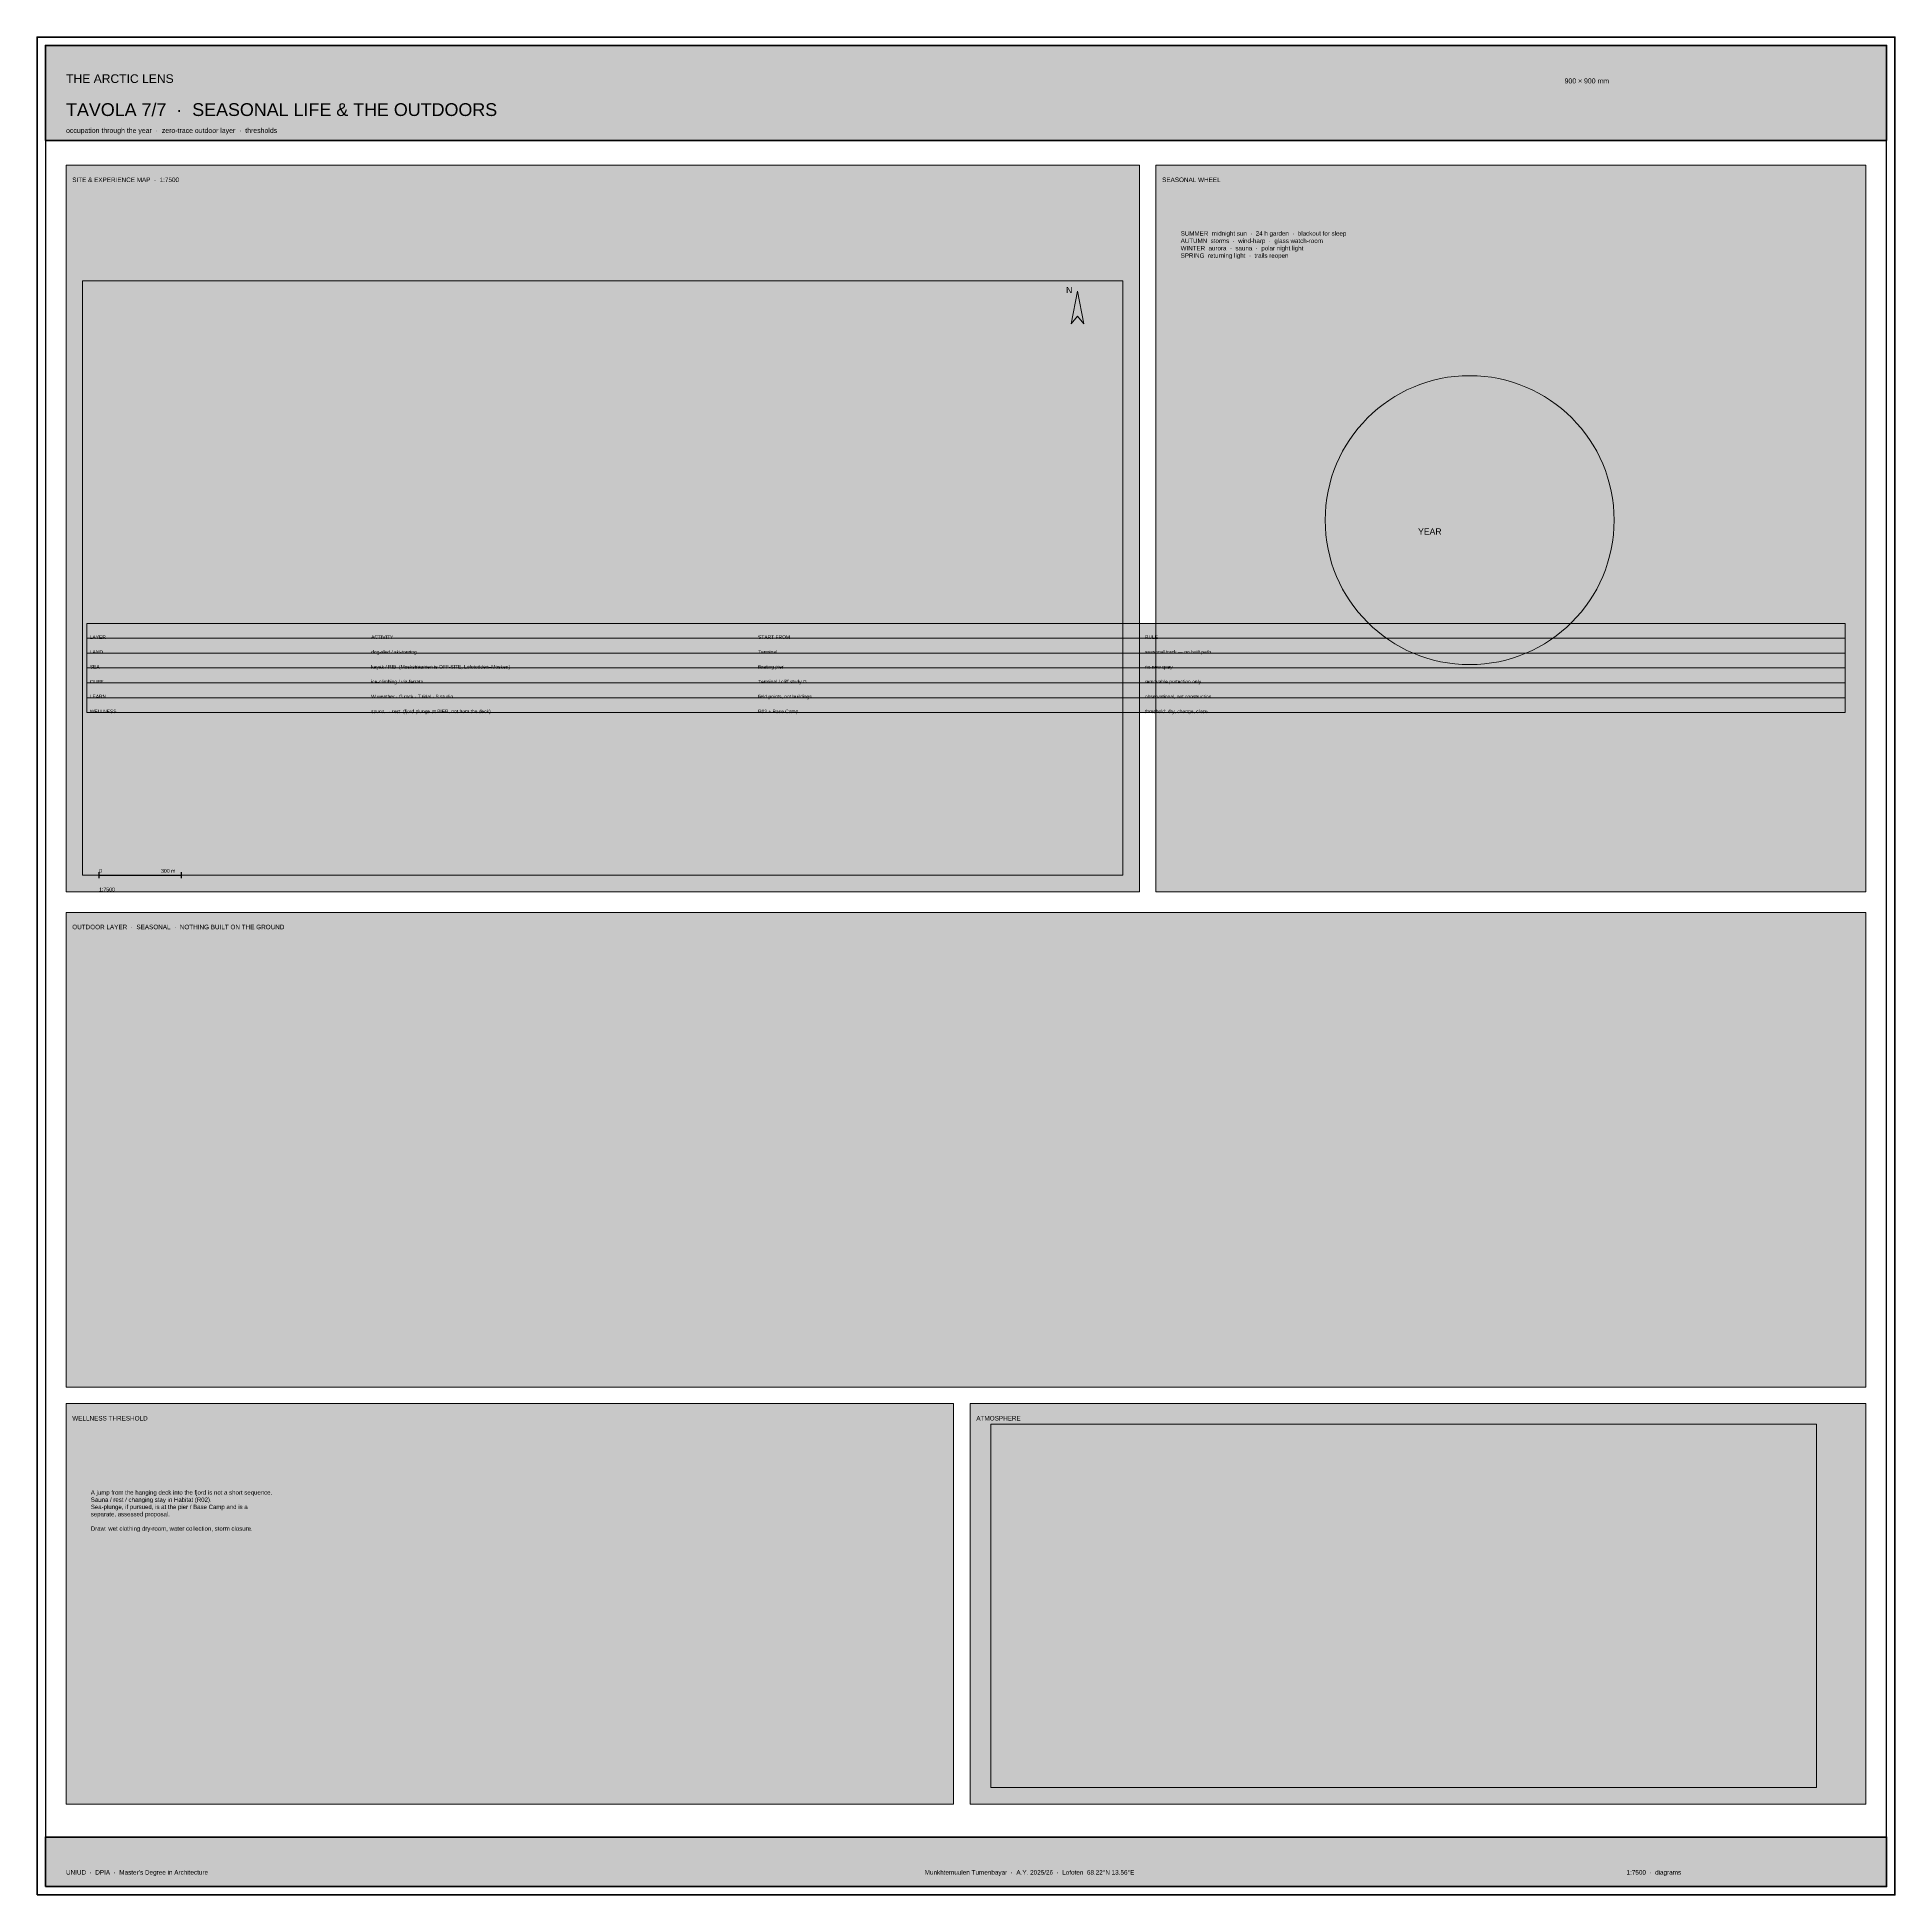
# Paper-space layout 'TAVOLA_07' of a CAD drawing. Header units: millimetres. Extents: x 0 to 900, y 0 to 900.
# The model-space entities are those that its viewports show. They can reach past a viewport. Long polylines and large blocks are cut down to what shows.
import ezdxf

# ---------------------------------------------------------------- set-up
doc = ezdxf.new("R2010")
doc.units = ezdxf.units.MM
for name, color, linetype, lineweight, true_color in [('A-ANNO', 7, 'Continuous', 18, 0x20242a), ('A-DIM', 7, 'Continuous', 13, 0x5a626c), ('A-HATCH', 7, 'Continuous', 9, 0xb4bac0), ('A-RENDER', 7, 'Continuous', 0, 0x20242a), ('A-SHEET', 7, 'Continuous', 50, 0x142030), ('A-TABLE', 7, 'Continuous', 13, 0x20242a), ('A-TITL', 7, 'Continuous', 35, 0x142030)]:
    doc.layers.add(name, color=color, linetype=linetype, lineweight=lineweight, true_color=true_color)
doc.styles.add('ANNO', font='Arial.ttf')
doc.styles.add('TITLE', font='Arial.ttf')
picture_1 = doc.add_image_def('image7.png', size_in_pixel=(4465, 2551))
picture_2 = doc.add_image_def('image8.png', size_in_pixel=(1365, 768))

msp = doc.modelspace()

# ---------------------------------------------------------------- hatches: boundary and pattern name
at = {"layer": 'A-HATCH', "true_color": 0x142030}
h = msp.add_hatch(color=7, dxfattribs=at)
h.dxf.hatch_style = 1
h.paths.add_polyline_path([(2204, -250), (3096, -250), (3096, -204), (2204, -204)])
at = {"layer": 'A-HATCH', "true_color": 0xfcfdfe}
h = msp.add_hatch(color=7, dxfattribs=at)
h.dxf.hatch_style = 1
h.paths.add_polyline_path([(2214, -614), (2734, -614), (2734, -262), (2214, -262)])
h = msp.add_hatch(color=7, dxfattribs=at)
h.dxf.hatch_style = 1
h.paths.add_polyline_path([(2742, -614), (3086, -614), (3086, -262), (2742, -262)])
at = {"layer": 'A-HATCH', "true_color": 0x142030}
h = msp.add_hatch(color=7, dxfattribs=at)
h.dxf.hatch_style = 1
h.paths.add_polyline_path([(2704, -323), (2700.92, -338.95), (2704, -335.1)])
h = msp.add_hatch(color=7, dxfattribs=at)
h.dxf.hatch_style = 1
h.paths.add_polyline_path([(2224, -491.2), (3076, -491.2), (3076, -484), (2224, -484)])
at = {"layer": 'A-HATCH', "true_color": 0xffffff}
h = msp.add_hatch(color=7, dxfattribs=at)
h.dxf.hatch_style = 1
h.paths.add_polyline_path([(2224, -498.4), (3076, -498.4), (3076, -491.2), (2224, -491.2)])
at = {"layer": 'A-HATCH', "true_color": 0xf5ecd6}
h = msp.add_hatch(color=7, dxfattribs=at)
h.dxf.hatch_style = 1
h.paths.add_polyline_path([(2224, -505.6), (3076, -505.6), (3076, -498.4), (2224, -498.4)])
at = {"layer": 'A-HATCH', "true_color": 0xffffff}
h = msp.add_hatch(color=7, dxfattribs=at)
h.dxf.hatch_style = 1
h.paths.add_polyline_path([(2224, -512.8), (3076, -512.8), (3076, -505.6), (2224, -505.6)])
at = {"layer": 'A-HATCH', "true_color": 0xf5ecd6}
h = msp.add_hatch(color=7, dxfattribs=at)
h.dxf.hatch_style = 1
h.paths.add_polyline_path([(2224, -520), (3076, -520), (3076, -512.8), (2224, -512.8)])
at = {"layer": 'A-HATCH', "true_color": 0xffffff}
h = msp.add_hatch(color=7, dxfattribs=at)
h.dxf.hatch_style = 1
h.paths.add_polyline_path([(2224, -527.2), (3076, -527.2), (3076, -520), (2224, -520)])
at = {"layer": 'A-HATCH', "true_color": 0xfcfdfe}
h = msp.add_hatch(color=7, dxfattribs=at)
h.dxf.hatch_style = 1
h.paths.add_polyline_path([(2214, -854), (3086, -854), (3086, -624), (2214, -624)])
h = msp.add_hatch(color=7, dxfattribs=at)
h.dxf.hatch_style = 1
h.paths.add_polyline_path([(2214, -1056), (2644, -1056), (2644, -862), (2214, -862)])
h = msp.add_hatch(color=7, dxfattribs=at)
h.dxf.hatch_style = 1
h.paths.add_polyline_path([(2652, -1056), (3086, -1056), (3086, -862), (2652, -862)])
at = {"layer": 'A-HATCH', "true_color": 0x142030}
h = msp.add_hatch(color=7, dxfattribs=at)
h.dxf.hatch_style = 1
h.paths.add_polyline_path([(2204, -1096), (3096, -1096), (3096, -1072), (2204, -1072)])

# ---------------------------------------------------------------- linework, layer by layer
at = {"layer": 'A-ANNO', "lineweight": 20, "true_color": 0x142030}
msp.add_lwpolyline([(2704, -323), (2700.92, -338.95), (2704, -335.1), (2707.08, -338.95)], close=True, dxfattribs=at)
at = {"layer": 'A-ANNO', "true_color": 0x142030}
msp.add_circle((2894, -434), 70, dxfattribs=at)
at = {"layer": 'A-DIM', "lineweight": 25, "true_color": 0x20242a}
for p, q in [((2230, -607.5), (2230, -604.5)), ((2230, -606), (2270, -606)), ((2270, -607.5), (2270, -604.5))]:
    msp.add_line(p, q, dxfattribs=at)
at = {"layer": 'A-SHEET', "lineweight": 70, "true_color": 0x142030}
msp.add_lwpolyline([(2200, -1100), (3100, -1100), (3100, -200), (2200, -200)], close=True, dxfattribs=at)
at = {"layer": 'A-SHEET', "lineweight": 25, "true_color": 0x142030}
msp.add_lwpolyline([(2204, -1096), (3096, -1096), (3096, -204), (2204, -204)], close=True, dxfattribs=at)
at = {"layer": 'A-SHEET', "lineweight": 13, "true_color": 0xb4bac0}
for points in [[(2214, -614), (2734, -614), (2734, -262), (2214, -262)], [(2742, -614), (3086, -614), (3086, -262), (2742, -262)], [(2214, -854), (3086, -854), (3086, -624), (2214, -624)], [(2214, -1056), (2644, -1056), (2644, -862), (2214, -862)], [(2652, -1056), (3086, -1056), (3086, -862), (2652, -862)]]:
    msp.add_lwpolyline(points, close=True, dxfattribs=at)
at = {"layer": 'A-SHEET', "lineweight": 9, "true_color": 0xb4bac0}
for points in [[(2224, -491.2), (3076, -491.2), (3076, -484), (2224, -484)], [(2224, -498.4), (3076, -498.4), (3076, -491.2), (2224, -491.2)], [(2224, -505.6), (3076, -505.6), (3076, -498.4), (2224, -498.4)], [(2224, -512.8), (3076, -512.8), (3076, -505.6), (2224, -505.6)], [(2224, -520), (3076, -520), (3076, -512.8), (2224, -512.8)], [(2224, -527.2), (3076, -527.2), (3076, -520), (2224, -520)]]:
    msp.add_lwpolyline(points, close=True, dxfattribs=at)
at = {"layer": 'A-TITL'}
for points in [[(2204, -250), (3096, -250), (3096, -204), (2204, -204)], [(2204, -1096), (3096, -1096), (3096, -1072), (2204, -1072)]]:
    msp.add_lwpolyline(points, close=True, dxfattribs=at)

# ---------------------------------------------------------------- texts
at = {"layer": 'A-ANNO', "color": 7, "true_color": 0x142030, "style": 'TITLE'}
for s, insert, char_height, width, attachment_point in [('SITE & EXPERIENCE MAP  ·  1:7500', (2217, -268), 2.2, 514, 1), ('SEASONAL WHEEL', (2745, -268), 2.2, 338, 1), ('N', (2700, -321), 3, 12, 2), ('YEAR', (2869, -438), 3, 50, 1), ('OUTDOOR LAYER  ·  SEASONAL  ·  NOTHING BUILT ON THE GROUND', (2217, -630), 2.2, 866, 1), ('WELLNESS THRESHOLD', (2217, -868), 2.2, 424, 1), ('ATMOSPHERE', (2655, -868), 2.2, 428, 1)]:
    msp.add_mtext(s, dxfattribs=dict(at, insert=insert, char_height=char_height, width=width, attachment_point=attachment_point))
at = {"layer": 'A-ANNO', "color": 7, "true_color": 0x20242a, "attachment_point": 1, "style": 'ANNO'}
for s, insert, char_height, width in [('SUMMER  midnight sun  ·  24 h garden  ·  blackout for sleep\\PAUTUMN  storms  ·  wind-harp  ·  glass watch-room\\PWINTER  aurora  ·  sauna  ·  polar night light\\PSPRING  returning light  ·  trails reopen', (2754, -294), 2.15, 320), ('0', (2230, -603), 1.8, 20), ('300 m', (2260, -603), 1.8, 30), ('A jump from the hanging deck into the fjord is not a short sequence.\\PSauna / rest / changing stay in Habitat (R02).\\PSea-plunge, if pursued, is at the pier / Base Camp and is a\\Pseparate, assessed proposal.\\P\\PDraw: wet clothing dry-room, water collection, storm closure.', (2226, -904), 2.1, 400)]:
    msp.add_mtext(s, dxfattribs=dict(at, insert=insert, char_height=char_height, width=width))
at = {"layer": 'A-ANNO', "color": 7, "true_color": 0x5a626c, "insert": (2230, -612), "char_height": 1.8, "width": 60, "attachment_point": 1, "style": 'ANNO'}
msp.add_mtext('1:7500', dxfattribs=at)
at = {"layer": 'A-TABLE', "color": 7, "true_color": 0xffffff, "char_height": 1.7, "attachment_point": 1, "style": 'ANNO'}
for s, insert, width in [('LAYER', (2225.5, -489.8), 134.32), ('ACTIVITY', (2361.82, -489.8), 185.44), ('START FROM', (2549.26, -489.8), 185.44), ('RULE', (2736.7, -489.8), 338.8)]:
    msp.add_mtext(s, dxfattribs=dict(at, insert=insert, width=width))
at = {"layer": 'A-TABLE', "color": 7, "true_color": 0x20242a, "char_height": 1.7, "attachment_point": 1, "style": 'ANNO'}
for s, insert, width in [('LAND', (2225.5, -497), 134.32), ('dog-sled / ski-touring', (2361.82, -497), 185.44), ('Terminal', (2549.26, -497), 185.44), ('seasonal track — no built path', (2736.7, -497), 338.8), ('SEA', (2225.5, -504.2), 134.32), ('CLIFF', (2225.5, -511.4), 134.32), ('kayak / RIB  (Moskstraumen is OFF-SITE, Lofotodden–Mosken)', (2361.82, -504.2), 185.44), ('ice-climbing / via-ferrata', (2361.82, -511.4), 185.44), ('floating pier', (2549.26, -504.2), 185.44), ('Terminal / cliff study G', (2549.26, -511.4), 185.44), ('no new quay', (2736.7, -504.2), 338.8), ('removable protection only', (2736.7, -511.4), 338.8), ('LEARN', (2225.5, -518.6), 134.32), ('W weather · G rock · T tidal · S studio', (2361.82, -518.6), 185.44), ('field points, not buildings', (2549.26, -518.6), 185.44), ('observational, not construction', (2736.7, -518.6), 338.8), ('WELLNESS', (2225.5, -525.8), 134.32), ('sauna → rest  (fjord plunge at PIER, not from the deck)', (2361.82, -525.8), 185.44), ('R02 + Base Camp', (2549.26, -525.8), 185.44), ('threshold: dry, change, close', (2736.7, -525.8), 338.8)]:
    msp.add_mtext(s, dxfattribs=dict(at, insert=insert, width=width))
at = {"layer": 'A-TITL', "color": 7, "true_color": 0xffffff, "attachment_point": 1}
for s, insert, char_height, width, style in [('THE ARCTIC LENS', (2214, -218), 4.2, 200, 'TITLE'), ('TAVOLA 7/7  ·  SEASONAL LIFE & THE OUTDOORS', (2214, -232), 6.2, 620, 'TITLE'), ('UNIUD  ·  DPIA  ·  Master’s Degree in Architecture', (2214, -1088), 2.2, 420, 'ANNO'), ('Munkhtemuulen Tumenbayar  ·  A.Y. 2025/26  ·  Lofoten  68.22°N 13.56°E', (2630, -1088), 2.2, 360, 'ANNO'), ('1:7500  ·  diagrams', (2970, -1088), 2.2, 120, 'ANNO')]:
    msp.add_mtext(s, dxfattribs=dict(at, insert=insert, char_height=char_height, width=width, style=style))
at = {"layer": 'A-TITL', "color": 7, "true_color": 0xc8d2dc, "char_height": 2.4, "attachment_point": 1, "style": 'ANNO'}
for s, insert, width in [('900 × 900 mm', (2940, -220), 140), ('occupation through the year  ·  zero-trace outdoor layer  ·  thresholds', (2214, -244), 700)]:
    msp.add_mtext(s, dxfattribs=dict(at, insert=insert, width=width))

# ---------------------------------------------------------------- pictures from other files: only their frames are drawn
at = {"layer": 'A-RENDER'}
image = msp.add_image(picture_1, insert=(2222, -606), size_in_units=(504, 288), dxfattribs=at)
image = msp.add_image(picture_2, insert=(2662, -1048), size_in_units=(400, 176), dxfattribs=at)

psp = doc.layouts.new('TAVOLA_07')

# ---------------------------------------------------------------- viewports
at = {"layer": 'VIEWPORTS'}
psp.add_viewport(center=(450, 450), size=(900, 900), view_center_point=(2650, -650), view_height=900, dxfattribs=at)

doc.saveas('drawing.dxf')
